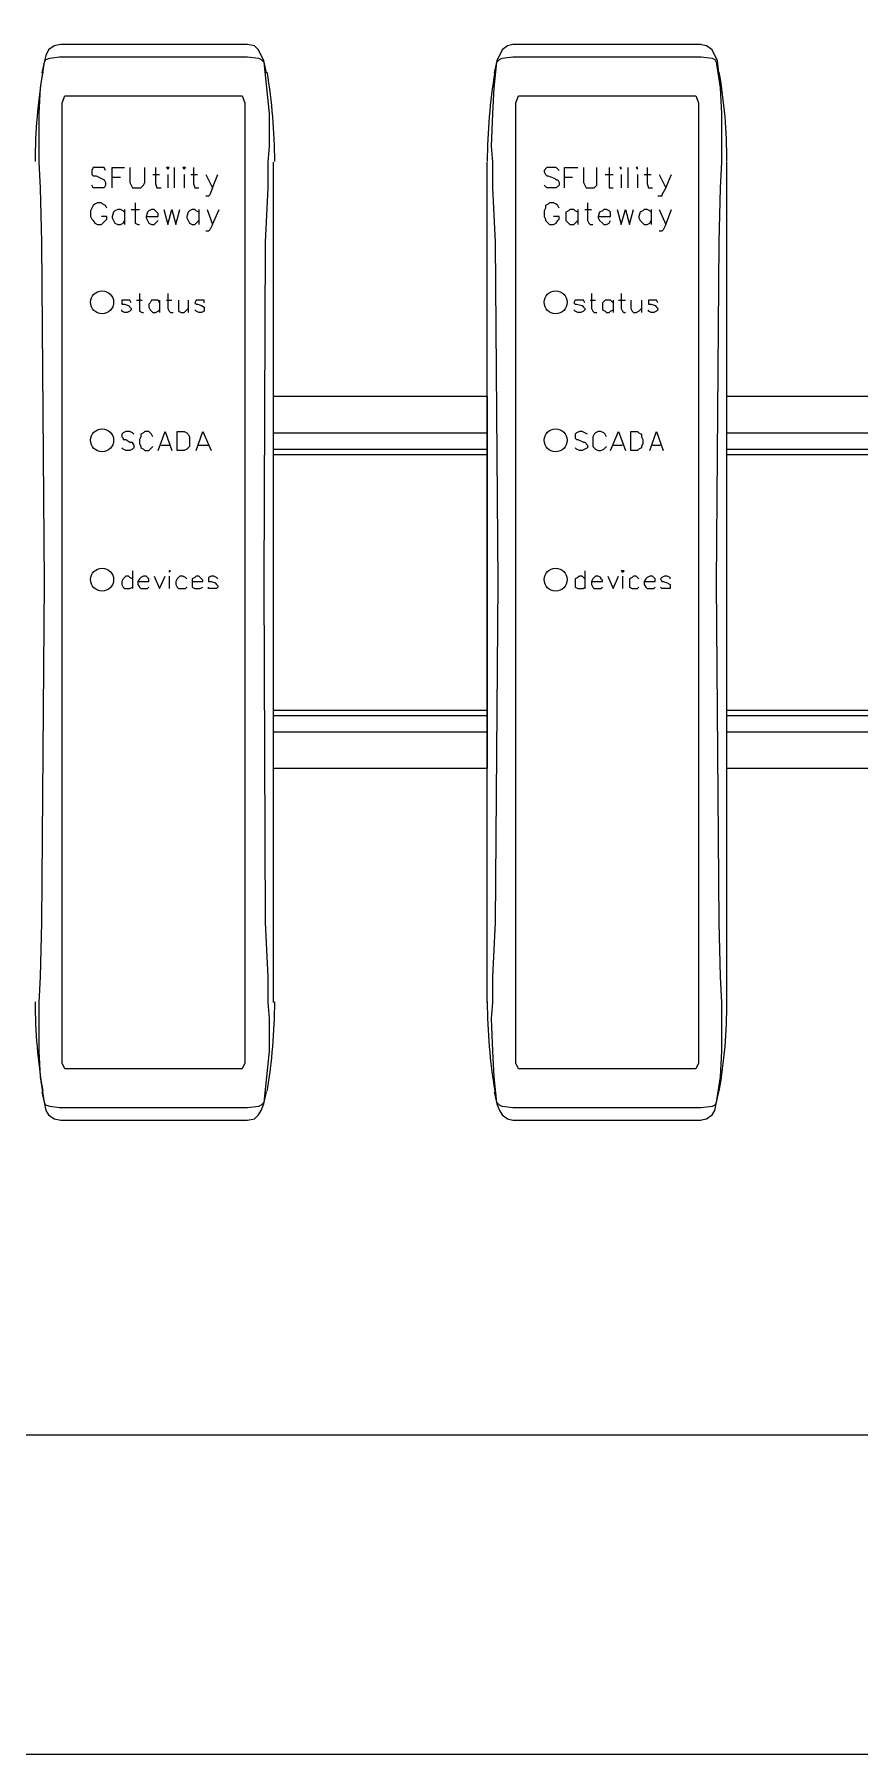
# Model space of a CAD drawing. Header units: feet. Extents: x -159 to 1687, y -48 to 1556.
# Drawn here: x 544.312 to 544.566, y 1043.5 to 1044.03 of the extents above; entities that cross this region are included whole.
import ezdxf

# ---------------------------------------------------------------- set-up
doc = ezdxf.new("R2010")
doc.units = ezdxf.units.FT
doc.header["$MEASUREMENT"] = 0
doc.layers.add('PDF_0', color=7, linetype='Continuous')
doc.layers.add('PDF_Carril', color=7, linetype='Continuous')

msp = doc.modelspace()

# ---------------------------------------------------------------- linework, layer by layer
at = {"layer": 'PDF_0', "lineweight": 25}
for p, q in [((544.4589019736741, 1043.695643339061), (544.5168213534328, 1043.695643339061)), ((545.0989319543196, 1043.598555457882), (543.6226127997443, 1043.598555457882))]:
    msp.add_line(p, q, dxfattribs=at)
for points in [[(543.6226127997443, 1044.944035150268), (545.0989319543196, 1044.944035150268), (545.0989319543196, 1043.500217518147), (543.6226127997443, 1043.500217518147)], [(544.3838984603169, 1043.995657392488), (544.3834817741317, 1043.990657158264), (544.3834817741317, 1043.982740120744), (544.3826484017611, 1043.966072673331), (544.3822317155757, 1043.861067754631), (544.3826484017611, 1043.756479522116), (544.3834817741317, 1043.739812074704), (544.3834817741317, 1043.731895037183), (544.3838984603169, 1043.726894802959), (544.3838984603169, 1043.716894334512), (544.3822317155757, 1043.70106025947), (544.3813983432053, 1043.700226887099), (544.3805649708345, 1043.699810200914), (544.3772314813518, 1043.699393514728), (544.3193121015929, 1043.699393514728), (544.3163952982957, 1043.699810200914), (544.3151452397399, 1043.700226887099), (544.3147285535545, 1043.70106025947), (544.3134784949984, 1043.708977296991), (544.3130618088132, 1043.716894334512), (544.3130618088132, 1043.731895037183), (544.3134784949984, 1043.739812074704), (544.3138951811841, 1043.756479522116), (544.3147285535545, 1043.861067754631), (544.3138951811841, 1043.966072673331), (544.3134784949984, 1043.982740120744), (544.3130618088132, 1043.990657158264), (544.3130618088132, 1044.005657860936), (544.3134784949984, 1044.013574898457), (544.3147285535545, 1044.021491935978), (544.3151452397399, 1044.022325308348), (544.3163952982957, 1044.022741994534), (544.3193121015929, 1044.023158680719), (544.3772314813518, 1044.023158680719), (544.3805649708345, 1044.022741994534), (544.3813983432053, 1044.022325308348), (544.3822317155757, 1044.021491935978), (544.3838984603169, 1044.005657860936)], [(544.3522303102329, 1043.988990413523), (544.3526469964183, 1043.988573727338), (544.3530636826035, 1043.988990413523)], [(544.3572305444566, 1043.988990413523), (544.3576472306422, 1043.988573727338), (544.3580639168274, 1043.988990413523)], [(544.4918201823139, 1043.988990413523), (544.492236868499, 1043.988573727338), (544.492236868499, 1043.988990413523)], [(544.4968204165377, 1043.988990413523), (544.4972371027229, 1043.988573727338), (544.4972371027229, 1043.988990413523)], [(544.3555637997156, 1043.901903000792), (544.3555637997156, 1043.907736607387), (544.3576472306422, 1043.907736607387), (544.3584806030126, 1043.907319921201), (544.358897289198, 1043.906903235016), (544.3593139753832, 1043.906069862645), (544.3593139753832, 1043.903153059348), (544.3584806030126, 1043.902319686978), (544.3576472306422, 1043.901903000792)], [(544.4951536717963, 1043.901903000792), (544.4951536717963, 1043.907736607387), (544.4972371027229, 1043.907736607387), (544.4976537889083, 1043.907319921201), (544.4984871612792, 1043.906903235016), (544.4984871612792, 1043.906069862645), (544.4989038474644, 1043.905236490275), (544.4989038474644, 1043.903986431719), (544.4984871612792, 1043.903153059348), (544.4984871612792, 1043.902736373163), (544.4976537889083, 1043.902319686978), (544.4972371027229, 1043.901903000792)], [(544.3530636826035, 1043.864817930299), (544.3530636826035, 1043.864401244113), (544.3534803687887, 1043.864817930299)], [(544.492236868499, 1043.864817930299), (544.4926535546847, 1043.864401244113), (544.4930702408699, 1043.864817930299)]]:
    msp.add_lwpolyline(points, close=True, dxfattribs=at)
for points in [[(544.3772314813518, 1044.026908856387), (544.3197287877781, 1044.026908856387), (544.3176453568517, 1044.026492170201), (544.3159786121105, 1044.025242111646), (544.3151452397399, 1044.023575366904), (544.3147285535545, 1044.021908622163), (544.3138951811841, 1044.018158446495)], [(544.3830650879463, 1044.018158446495), (544.3822317155757, 1044.021908622163), (544.3805649708345, 1044.025242111646), (544.3793149122785, 1044.026492170201), (544.3772314813518, 1044.026908856387)], [(544.5168213534328, 1044.026908856387), (544.4589019736741, 1044.026908856387), (544.4572352289326, 1044.026492170201), (544.4555684841912, 1044.025242111646), (544.4539017394502, 1044.021908622163), (544.4530683670796, 1044.018158446495)], [(544.5222382738418, 1044.018158446495), (544.5218215876566, 1044.021908622163), (544.5201548429152, 1044.025242111646), (544.5184880981742, 1044.026492170201), (544.5164046672478, 1044.026908856387)], [(544.5230716462124, 1044.005657860936), (544.5230716462124, 1043.990657158264), (544.5226549600272, 1043.982740120744), (544.5222382738418, 1043.966072673331), (544.5214049014714, 1043.861067754631), (544.5222382738418, 1043.756479522116), (544.5226549600272, 1043.739812074704), (544.5230716462124, 1043.731895037183), (544.5230716462124, 1043.716894334512), (544.5226549600272, 1043.708977296991), (544.5214049014714, 1043.70106025947), (544.520988215286, 1043.700226887099), (544.5201548429152, 1043.699810200914), (544.5168213534328, 1043.699393514728), (544.4589019736741, 1043.699393514728), (544.4555684841912, 1043.699810200914), (544.4547351118206, 1043.700226887099), (544.4539017394502, 1043.70106025947), (544.4530683670796, 1043.708977296991), (544.452651680894, 1043.716894334512), (544.452234994709, 1043.726894802959), (544.452651680894, 1043.731895037183), (544.452651680894, 1043.739812074704), (544.4534850532648, 1043.756479522116), (544.4543184256354, 1043.861067754631), (544.4534850532648, 1043.966072673331), (544.452651680894, 1043.982740120744), (544.452651680894, 1043.990657158264), (544.452234994709, 1043.995657392488), (544.452651680894, 1044.005657860936), (544.4530683670796, 1044.013574898457), (544.4539017394502, 1044.021491935978), (544.4547351118206, 1044.022325308348), (544.4555684841912, 1044.022741994534), (544.4589019736741, 1044.023158680719), (544.5168213534328, 1044.023158680719), (544.5201548429152, 1044.022741994534), (544.520988215286, 1044.022325308348), (544.5214049014714, 1044.021491935978), (544.5226549600272, 1044.013574898457), (544.5230716462124, 1044.005657860936)], [(544.3763981089814, 1044.008991350418), (544.3763981089814, 1043.713144158844), (544.3755647366108, 1043.711477414103), (544.3209788463344, 1043.711477414103), (544.3201454739637, 1043.713144158844), (544.3201454739637, 1044.008991350418), (544.3209788463344, 1044.011074781345), (544.3755647366108, 1044.011074781345), (544.3763981089814, 1044.008991350418)], [(544.5159879810622, 1044.008991350418), (544.5159879810622, 1043.713144158844), (544.5151546086915, 1043.711477414103), (544.4605687184151, 1043.711477414103), (544.4597353460447, 1043.713144158844), (544.4597353460447, 1044.008991350418), (544.4605687184151, 1044.011074781345), (544.5151546086915, 1044.011074781345), (544.5159879810622, 1044.008991350418)], [(544.3334794318937, 1043.988157041153), (544.3330627457085, 1043.988990413523), (544.3297292562261, 1043.988990413523), (544.3293125700404, 1043.988157041153), (544.3293125700404, 1043.986906982596), (544.3297292562261, 1043.986490296411), (544.3305626285965, 1043.986490296411), (544.3330627457085, 1043.985240237855), (544.3334794318937, 1043.984406865485), (544.3334794318937, 1043.983573493114), (544.3330627457085, 1043.982740120744), (544.3297292562261, 1043.982740120744), (544.3293125700404, 1043.983573493114)], [(544.3355628628201, 1043.982740120744), (544.3355628628201, 1043.988990413523), (544.3393130384882, 1043.988990413523)], [(544.3409797832294, 1043.988990413523), (544.3409797832294, 1043.984406865485), (544.3418131556002, 1043.982740120744), (544.3443132727118, 1043.982740120744), (544.3451466450827, 1043.983573493114), (544.3455633312678, 1043.984406865485), (544.3455633312678, 1043.988990413523)], [(544.3488968207505, 1043.988990413523), (544.3488968207505, 1043.983990179299), (544.3493135069357, 1043.982740120744), (544.3505635654919, 1043.982740120744)], [(544.354730427345, 1043.982740120744), (544.354730427345, 1043.988990413523)], [(544.3605640339395, 1043.988990413523), (544.3605640339395, 1043.983990179299), (544.3609807201246, 1043.982740120744), (544.3622307786804, 1043.982740120744)], [(544.3851485188727, 1043.731895037183), (544.3851485188727, 1043.990657158264)], [(544.450984936153, 1043.731895037183), (544.450984936153, 1043.990657158264)], [(544.4730693039746, 1043.988157041153), (544.472235931604, 1043.988990413523), (544.4693191283068, 1043.988990413523), (544.4684857559362, 1043.988157041153), (544.4684857559362, 1043.987740354967), (544.4689024421216, 1043.986906982596), (544.4693191283068, 1043.986490296411), (544.4697358144922, 1043.986490296411), (544.4718192454188, 1043.985656924041), (544.472235931604, 1043.985240237855), (544.4726526177894, 1043.985240237855), (544.4730693039746, 1043.984406865485), (544.4730693039746, 1043.983573493114), (544.472235931604, 1043.982740120744), (544.4693191283068, 1043.982740120744), (544.4684857559362, 1043.983573493114)], [(544.4747360487161, 1043.982740120744), (544.4747360487161, 1043.988990413523), (544.4789029105691, 1043.988990413523)], [(544.4805696553101, 1043.988990413523), (544.4805696553101, 1043.984406865485), (544.4814030276809, 1043.982740120744), (544.483903144793, 1043.982740120744), (544.4847365171636, 1043.983573493114), (544.4847365171636, 1043.988990413523)], [(544.4884866928312, 1043.988990413523), (544.4884866928312, 1043.982740120744), (544.4897367513875, 1043.982740120744)], [(544.4943202994257, 1043.982740120744), (544.4943202994257, 1043.988990413523)], [(544.5001539060202, 1043.988990413523), (544.5001539060202, 1043.983990179299), (544.5005705922056, 1043.982740120744), (544.5018206507616, 1043.982740120744)], [(544.5247383909539, 1043.731895037183), (544.5247383909539, 1043.990657158264)], [(544.3355628628201, 1043.986073610226), (544.3380629799321, 1043.986073610226)], [(544.3480634483799, 1043.986906982596), (544.3501468793063, 1043.986906982596)], [(544.3526469964183, 1043.986906982596), (544.3526469964183, 1043.982740120744)], [(544.3576472306422, 1043.986906982596), (544.3576472306422, 1043.982740120744)], [(544.3597306615688, 1043.986906982596), (544.3618140924953, 1043.986906982596)], [(544.3643142096071, 1043.986906982596), (544.3663976405335, 1043.982740120744), (544.3680643852749, 1043.986906982596)], [(544.3663976405335, 1043.982740120744), (544.3655642681631, 1043.980656689816), (544.3651475819777, 1043.980240003632), (544.3643142096071, 1043.980240003632)], [(544.4747360487161, 1043.986073610226), (544.4772361658279, 1043.986073610226)], [(544.4872366342754, 1043.986906982596), (544.4897367513875, 1043.986906982596)], [(544.492236868499, 1043.986906982596), (544.492236868499, 1043.982740120744)], [(544.4972371027229, 1043.986906982596), (544.4972371027229, 1043.982740120744)], [(544.4993205336496, 1043.986906982596), (544.501403964576, 1043.986906982596)], [(544.5059875126146, 1043.982740120744), (544.5047374540588, 1043.980656689816), (544.5047374540588, 1043.980240003632), (544.5034873955028, 1043.980240003632)], [(544.503904081688, 1043.986906982596), (544.5059875126146, 1043.982740120744), (544.5076542573561, 1043.986906982596)], [(544.3338961180791, 1043.976489827964), (544.3334794318937, 1043.977323200334), (544.3326460595229, 1043.977739886519), (544.3322293733377, 1043.978156572705), (544.3309793147819, 1043.978156572705), (544.3301459424113, 1043.977739886519), (544.3297292562261, 1043.977323200334), (544.3288958838555, 1043.975656455593), (544.3288958838555, 1043.973989710852), (544.3293125700404, 1043.973156338481), (544.3297292562261, 1043.972739652296), (544.3301459424113, 1043.971906279925), (544.3309793147819, 1043.97148959374), (544.3322293733377, 1043.97148959374), (544.3338961180791, 1043.973156338481), (544.3338961180791, 1043.973989710852), (544.3322293733377, 1043.973989710852)], [(544.3426465279708, 1043.978156572705), (544.3426465279708, 1043.971906279925), (544.3434799003412, 1043.97148959374), (544.3438965865266, 1043.97148959374)], [(544.4730693039746, 1043.976489827964), (544.4726526177894, 1043.977323200334), (544.472235931604, 1043.977739886519), (544.4714025592334, 1043.978156572705), (544.4701525006774, 1043.978156572705), (544.4697358144922, 1043.977739886519), (544.4689024421216, 1043.977323200334), (544.4689024421216, 1043.976489827964), (544.4684857559362, 1043.975656455593), (544.4684857559362, 1043.973989710852), (544.4689024421216, 1043.973156338481), (544.4689024421216, 1043.972739652296), (544.4697358144922, 1043.971906279925), (544.4701525006774, 1043.97148959374), (544.4714025592334, 1043.97148959374), (544.472235931604, 1043.971906279925), (544.4726526177894, 1043.972739652296), (544.4730693039746, 1043.973156338481), (544.4730693039746, 1043.973989710852), (544.4714025592334, 1043.973989710852)], [(544.4818197138663, 1043.978156572705), (544.4818197138663, 1043.972739652296), (544.4822364000515, 1043.971906279925), (544.4826530862372, 1043.97148959374), (544.4834864586073, 1043.97148959374)], [(544.3393130384882, 1043.975239769407), (544.338896352303, 1043.975656455593), (544.3380629799321, 1043.976073141779), (544.3372296075615, 1043.976073141779), (544.3363962351909, 1043.975656455593), (544.3359795490057, 1043.975239769407), (544.3355628628201, 1043.973989710852), (544.3355628628201, 1043.973573024666), (544.3363962351909, 1043.971906279925), (544.3372296075615, 1043.97148959374), (544.3380629799321, 1043.97148959374), (544.338896352303, 1043.971906279925), (544.3393130384882, 1043.972739652296)], [(544.3393130384882, 1043.976073141779), (544.3393130384882, 1043.97148959374)], [(544.3413964694146, 1043.976073141779), (544.3438965865266, 1043.976073141779)], [(544.3459800174533, 1043.973989710852), (544.3497301931211, 1043.973989710852), (544.3497301931211, 1043.974823083222), (544.3493135069357, 1043.975239769407), (544.3488968207505, 1043.975656455593), (544.3484801345651, 1043.976073141779), (544.3476467621947, 1043.976073141779), (544.3468133898239, 1043.975656455593), (544.3463967036384, 1043.975239769407), (544.3459800174533, 1043.973989710852), (544.3459800174533, 1043.973573024666), (544.3468133898239, 1043.971906279925), (544.3476467621947, 1043.97148959374), (544.3484801345651, 1043.97148959374), (544.3497301931211, 1043.972739652296)], [(544.3513969378623, 1043.976073141779), (544.3526469964183, 1043.97148959374), (544.3538970549744, 1043.976073141779), (544.3551471135302, 1043.97148959374), (544.356397172086, 1043.976073141779)], [(544.3622307786804, 1043.975239769407), (544.3613974063098, 1043.975656455593), (544.3609807201246, 1043.976073141779), (544.3601473477538, 1043.976073141779), (544.3593139753832, 1043.975656455593), (544.358897289198, 1043.975239769407), (544.3584806030126, 1043.973989710852), (544.3584806030126, 1043.973573024666), (544.3593139753832, 1043.971906279925), (544.3601473477538, 1043.97148959374), (544.3609807201246, 1043.97148959374), (544.3622307786804, 1043.972739652296)], [(544.3622307786804, 1043.976073141779), (544.3622307786804, 1043.97148959374)], [(544.3647308957925, 1043.976073141779), (544.3663976405335, 1043.97148959374), (544.3684810714603, 1043.976073141779)], [(544.4789029105691, 1043.975239769407), (544.4780695381985, 1043.975656455593), (544.4776528520133, 1043.976073141779), (544.476402793457, 1043.976073141779), (544.4759861072719, 1043.975656455593), (544.4751527349013, 1043.975239769407), (544.4751527349013, 1043.972739652296), (544.4759861072719, 1043.971906279925), (544.476402793457, 1043.97148959374), (544.4776528520133, 1043.97148959374), (544.4789029105691, 1043.972739652296)], [(544.4789029105691, 1043.976073141779), (544.4789029105691, 1043.97148959374)], [(544.4809863414957, 1043.976073141779), (544.4830697724224, 1043.976073141779)], [(544.4851532033488, 1043.973989710852), (544.4889033790166, 1043.973989710852), (544.4889033790166, 1043.975239769407), (544.4884866928312, 1043.975656455593), (544.4876533204608, 1043.976073141779), (544.4868199480902, 1043.976073141779), (544.4864032619046, 1043.975656455593), (544.4855698895344, 1043.975239769407), (544.4851532033488, 1043.973989710852), (544.4851532033488, 1043.973573024666), (544.4855698895344, 1043.972739652296), (544.4864032619046, 1043.971906279925), (544.4868199480902, 1043.97148959374), (544.4876533204608, 1043.97148959374), (544.4884866928312, 1043.971906279925), (544.4889033790166, 1043.972739652296)], [(544.4909868099433, 1043.976073141779), (544.492236868499, 1043.97148959374), (544.4934869270553, 1043.976073141779), (544.4947369856111, 1043.97148959374), (544.4959870441671, 1043.976073141779)], [(544.501403964576, 1043.975239769407), (544.5009872783908, 1043.975656455593), (544.5001539060202, 1043.976073141779), (544.4993205336496, 1043.976073141779), (544.4989038474644, 1043.975656455593), (544.4980704750935, 1043.975239769407), (544.4976537889083, 1043.973989710852), (544.4976537889083, 1043.973573024666), (544.4980704750935, 1043.972739652296), (544.4993205336496, 1043.97148959374), (544.5001539060202, 1043.97148959374), (544.5009872783908, 1043.971906279925), (544.501403964576, 1043.972739652296)], [(544.501403964576, 1043.976073141779), (544.501403964576, 1043.97148959374)], [(544.503904081688, 1043.976073141779), (544.5059875126146, 1043.97148959374), (544.5076542573561, 1043.976073141779)], [(544.3663976405335, 1043.97148959374), (544.3655642681631, 1043.969822848999), (544.3651475819777, 1043.969406162813), (544.3643142096071, 1043.969406162813)], [(544.5059875126146, 1043.97148959374), (544.505154140244, 1043.969822848999), (544.5047374540588, 1043.969406162813), (544.503904081688, 1043.969406162813)], [(544.3413964694146, 1043.947321794992), (544.3409797832294, 1043.948155167362), (544.3384796661173, 1043.948155167362), (544.3384796661173, 1043.946905108806), (544.3393130384882, 1043.946905108806), (544.340563097044, 1043.946488422621), (544.3413964694146, 1043.94565505025), (544.3413964694146, 1043.945238364065), (544.3409797832294, 1043.944821677879), (544.3401464108588, 1043.944404991695), (544.3393130384882, 1043.944404991695), (544.3384796661173, 1043.944821677879), (544.3384796661173, 1043.945238364065)], [(544.343063214156, 1043.948155167362), (544.3447299588975, 1043.948155167362)], [(544.3438965865266, 1043.950238598289), (544.3438965865266, 1043.944821677879), (544.3447299588975, 1043.944404991695), (544.3451466450827, 1043.944404991695)], [(544.3501468793063, 1043.947321794992), (544.3497301931211, 1043.948155167362), (544.3476467621947, 1043.948155167362), (544.347230076009, 1043.947321794992), (544.3468133898239, 1043.946905108806), (544.3468133898239, 1043.946071736435), (544.347230076009, 1043.945238364065), (544.3476467621947, 1043.944821677879), (544.3480634483799, 1043.944404991695), (544.3488968207505, 1043.944404991695), (544.3497301931211, 1043.944821677879), (544.3501468793063, 1043.945238364065)], [(544.3501468793063, 1043.948155167362), (544.3501468793063, 1043.944404991695)], [(544.3522303102329, 1043.948155167362), (544.3538970549744, 1043.948155167362)], [(544.3526469964183, 1043.950238598289), (544.3526469964183, 1043.94565505025), (544.3530636826035, 1043.944821677879), (544.3534803687887, 1043.944404991695), (544.3543137411593, 1043.944404991695)], [(544.3559804859008, 1043.948155167362), (544.3559804859008, 1043.944821677879), (544.3568138582716, 1043.944404991695), (544.3576472306422, 1043.944404991695), (544.358897289198, 1043.94565505025)], [(544.358897289198, 1043.948155167362), (544.358897289198, 1043.944404991695)], [(544.3638975234219, 1043.947321794992), (544.3638975234219, 1043.948155167362), (544.3613974063098, 1043.948155167362), (544.3609807201246, 1043.947321794992), (544.3613974063098, 1043.946905108806), (544.3618140924953, 1043.946905108806), (544.363064151051, 1043.946488422621), (544.3638975234219, 1043.946071736435), (544.3638975234219, 1043.944821677879), (544.363064151051, 1043.944404991695), (544.3622307786804, 1043.944404991695), (544.3613974063098, 1043.944821677879), (544.3609807201246, 1043.945238364065)], [(544.4809863414957, 1043.947321794992), (544.4805696553101, 1043.948155167362), (544.4780695381985, 1043.948155167362), (544.4776528520133, 1043.947321794992), (544.4780695381985, 1043.946905108806), (544.4784862243837, 1043.946905108806), (544.4801529691251, 1043.946488422621), (544.4805696553101, 1043.946071736435), (544.4809863414957, 1043.94565505025), (544.4809863414957, 1043.945238364065), (544.4805696553101, 1043.944821677879), (544.4797362829399, 1043.944404991695), (544.4789029105691, 1043.944404991695), (544.4780695381985, 1043.944821677879), (544.4776528520133, 1043.945238364065)], [(544.4826530862372, 1043.948155167362), (544.4843198309782, 1043.948155167362)], [(544.4830697724224, 1043.950238598289), (544.4830697724224, 1043.94565505025), (544.4834864586073, 1043.944821677879), (544.483903144793, 1043.944404991695), (544.4847365171636, 1043.944404991695)], [(544.4897367513875, 1043.947321794992), (544.4889033790166, 1043.948155167362), (544.4872366342754, 1043.948155167362), (544.4864032619046, 1043.947321794992), (544.4864032619046, 1043.945238364065), (544.4872366342754, 1043.944821677879), (544.4876533204608, 1043.944404991695), (544.4884866928312, 1043.944404991695), (544.4889033790166, 1043.944821677879), (544.4897367513875, 1043.945238364065)], [(544.4897367513875, 1043.948155167362), (544.4897367513875, 1043.944404991695)], [(544.4914034961284, 1043.948155167362), (544.4934869270553, 1043.948155167362)], [(544.492236868499, 1043.950238598289), (544.492236868499, 1043.94565505025), (544.4926535546847, 1043.944821677879), (544.4930702408699, 1043.944404991695), (544.4934869270553, 1043.944404991695)], [(544.4951536717963, 1043.948155167362), (544.4951536717963, 1043.94565505025), (544.4955703579819, 1043.944821677879), (544.4959870441671, 1043.944404991695), (544.4968204165377, 1043.944404991695), (544.4976537889083, 1043.944821677879), (544.4984871612792, 1043.94565505025)], [(544.4984871612792, 1043.948155167362), (544.4984871612792, 1043.944404991695)], [(544.5034873955028, 1043.947321794992), (544.5030707093174, 1043.948155167362), (544.5005705922056, 1043.948155167362), (544.5005705922056, 1043.946905108806), (544.501403964576, 1043.946905108806), (544.5026540231322, 1043.946488422621), (544.5030707093174, 1043.946071736435), (544.5034873955028, 1043.94565505025), (544.5034873955028, 1043.945238364065), (544.5030707093174, 1043.944821677879), (544.5022373369468, 1043.944404991695), (544.501403964576, 1043.944404991695), (544.5005705922056, 1043.944821677879), (544.5005705922056, 1043.945238364065)], [(544.3422298417854, 1043.906903235016), (544.3418131556002, 1043.907319921201), (544.3409797832294, 1043.907736607387), (544.3397297246736, 1043.907736607387), (544.338896352303, 1043.907319921201), (544.3384796661173, 1043.906903235016), (544.3384796661173, 1043.906069862645), (544.338896352303, 1043.90565317646), (544.338896352303, 1043.905236490275), (544.3397297246736, 1043.905236490275), (544.3409797832294, 1043.904403117904), (544.3418131556002, 1043.904403117904), (544.3418131556002, 1043.903986431719), (544.3422298417854, 1043.903569745533), (544.3422298417854, 1043.902736373163), (544.3418131556002, 1043.902319686978), (544.3409797832294, 1043.901903000792), (544.3397297246736, 1043.901903000792), (544.338896352303, 1043.902319686978), (544.3384796661173, 1043.902736373163)], [(544.3480634483799, 1043.906069862645), (544.3476467621947, 1043.906903235016), (544.347230076009, 1043.907319921201), (544.3468133898239, 1043.907736607387), (544.3455633312678, 1043.907736607387), (544.3451466450827, 1043.907319921201), (544.3443132727118, 1043.906903235016), (544.3443132727118, 1043.906069862645), (544.3438965865266, 1043.905236490275), (544.3438965865266, 1043.903986431719), (544.3443132727118, 1043.903153059348), (544.3443132727118, 1043.902736373163), (544.3451466450827, 1043.902319686978), (544.3455633312678, 1043.901903000792), (544.3468133898239, 1043.901903000792), (544.3480634483799, 1043.903153059348)], [(544.3497301931211, 1043.901903000792), (544.3518136240477, 1043.907736607387), (544.3538970549744, 1043.901903000792)], [(544.3505635654919, 1043.903569745533), (544.3530636826035, 1043.903569745533)], [(544.3613974063098, 1043.901903000792), (544.3634808372367, 1043.907736607387), (544.3659809543483, 1043.901903000792)], [(544.3622307786804, 1043.903569745533), (544.3651475819777, 1043.903569745533)], [(544.4818197138663, 1043.906903235016), (544.4801529691251, 1043.907736607387), (544.4793195967543, 1043.907736607387), (544.4784862243837, 1043.907319921201), (544.4780695381985, 1043.906903235016), (544.4780695381985, 1043.90565317646), (544.4784862243837, 1043.905236490275), (544.4789029105691, 1043.905236490275), (544.4805696553101, 1043.904403117904), (544.4809863414957, 1043.904403117904), (544.4818197138663, 1043.903569745533), (544.4818197138663, 1043.902736373163), (544.4801529691251, 1043.901903000792), (544.4793195967543, 1043.901903000792), (544.4784862243837, 1043.902319686978), (544.4780695381985, 1043.902736373163)], [(544.4876533204608, 1043.906069862645), (544.4872366342754, 1043.906903235016), (544.4868199480902, 1043.907319921201), (544.4859865757194, 1043.907736607387), (544.4851532033488, 1043.907736607387), (544.4843198309782, 1043.907319921201), (544.483903144793, 1043.906903235016), (544.4834864586073, 1043.906069862645), (544.4834864586073, 1043.903153059348), (544.483903144793, 1043.902736373163), (544.4843198309782, 1043.902319686978), (544.4851532033488, 1043.901903000792), (544.4859865757194, 1043.901903000792), (544.4868199480902, 1043.902319686978), (544.4876533204608, 1043.903153059348)], [(544.4889033790166, 1043.901903000792), (544.4914034961284, 1043.907736607387), (544.4934869270553, 1043.901903000792)], [(544.4897367513875, 1043.903569745533), (544.4926535546847, 1043.903569745533)], [(544.5009872783908, 1043.901903000792), (544.5030707093174, 1043.907736607387), (544.505154140244, 1043.901903000792)], [(544.5018206507616, 1043.903569745533), (544.5043207678732, 1043.903569745533)], [(544.3418131556002, 1043.862317813187), (544.3409797832294, 1043.862734499372), (544.340563097044, 1043.863151185557), (544.3397297246736, 1043.863151185557), (544.338896352303, 1043.862317813187), (544.3384796661173, 1043.861484440816), (544.3384796661173, 1043.860651068446), (544.338896352303, 1043.859817696075), (544.3393130384882, 1043.85940100989), (544.3409797832294, 1043.85940100989), (544.3418131556002, 1043.859817696075)], [(544.3418131556002, 1043.864817930299), (544.3418131556002, 1043.85940100989)], [(544.3434799003412, 1043.861484440816), (544.3468133898239, 1043.861484440816), (544.3468133898239, 1043.862317813187), (544.3463967036384, 1043.862734499372), (544.3459800174533, 1043.863151185557), (544.3451466450827, 1043.863151185557), (544.3443132727118, 1043.862734499372), (544.3438965865266, 1043.862317813187), (544.3434799003412, 1043.861484440816), (544.3434799003412, 1043.860651068446), (544.3438965865266, 1043.859817696075), (544.3443132727118, 1043.85940100989), (544.3463967036384, 1043.85940100989), (544.3468133898239, 1043.859817696075)], [(544.3484801345651, 1043.863151185557), (544.3501468793063, 1043.85940100989), (544.3518136240477, 1043.863151185557)], [(544.3530636826035, 1043.863151185557), (544.3530636826035, 1043.85940100989)], [(544.3584806030126, 1043.862317813187), (544.3580639168274, 1043.862734499372), (544.3572305444566, 1043.863151185557), (544.356397172086, 1043.863151185557), (544.3555637997156, 1043.862317813187), (544.3551471135302, 1043.861484440816), (544.3551471135302, 1043.860651068446), (544.3555637997156, 1043.859817696075), (544.3559804859008, 1043.85940100989), (544.3580639168274, 1043.85940100989), (544.3584806030126, 1043.859817696075)], [(544.3601473477538, 1043.861484440816), (544.3634808372367, 1043.861484440816), (544.3634808372367, 1043.861901127002), (544.3622307786804, 1043.863151185557), (544.3613974063098, 1043.863151185557), (544.3609807201246, 1043.862734499372), (544.3601473477538, 1043.862317813187), (544.3601473477538, 1043.859817696075), (544.3609807201246, 1043.85940100989), (544.3626474648661, 1043.85940100989), (544.3634808372367, 1043.859817696075)], [(544.3680643852749, 1043.862317813187), (544.3676476990897, 1043.862734499372), (544.3668143267191, 1043.863151185557), (544.3659809543483, 1043.863151185557), (544.3651475819777, 1043.862734499372), (544.3651475819777, 1043.861484440816), (544.3659809543483, 1043.861484440816), (544.3672310129043, 1043.861067754631), (544.3676476990897, 1043.860651068446), (544.3680643852749, 1043.86023438226), (544.3680643852749, 1043.859817696075), (544.3676476990897, 1043.85940100989), (544.3651475819777, 1043.85940100989), (544.3651475819777, 1043.859817696075)], [(544.4809863414957, 1043.862317813187), (544.4805696553101, 1043.862734499372), (544.4801529691251, 1043.863151185557), (544.4793195967543, 1043.863151185557), (544.4789029105691, 1043.862734499372), (544.4780695381985, 1043.862317813187), (544.4780695381985, 1043.859817696075), (544.4789029105691, 1043.85940100989), (544.4805696553101, 1043.85940100989), (544.4809863414957, 1043.859817696075)], [(544.4809863414957, 1043.864817930299), (544.4809863414957, 1043.85940100989)], [(544.4830697724224, 1043.861484440816), (544.4864032619046, 1043.861484440816), (544.4864032619046, 1043.861901127002), (544.4859865757194, 1043.862317813187), (544.4859865757194, 1043.862734499372), (544.4851532033488, 1043.863151185557), (544.4843198309782, 1043.863151185557), (544.4834864586073, 1043.862317813187), (544.4830697724224, 1043.861484440816), (544.4830697724224, 1043.860651068446), (544.4834864586073, 1043.859817696075), (544.483903144793, 1043.85940100989), (544.4859865757194, 1043.85940100989), (544.4864032619046, 1043.859817696075)], [(544.488070006646, 1043.863151185557), (544.4897367513875, 1043.85940100989), (544.4914034961284, 1043.863151185557)], [(544.4926535546847, 1043.863151185557), (544.4926535546847, 1043.85940100989)], [(544.4976537889083, 1043.862317813187), (544.4972371027229, 1043.862734499372), (544.4968204165377, 1043.863151185557), (544.4959870441671, 1043.863151185557), (544.4955703579819, 1043.862734499372), (544.4947369856111, 1043.862317813187), (544.4947369856111, 1043.859817696075), (544.4955703579819, 1043.85940100989), (544.4972371027229, 1043.85940100989), (544.4976537889083, 1043.859817696075)], [(544.4993205336496, 1043.861484440816), (544.5026540231322, 1043.861484440816), (544.5026540231322, 1043.862317813187), (544.5022373369468, 1043.862734499372), (544.5018206507616, 1043.863151185557), (544.5009872783908, 1043.863151185557), (544.5001539060202, 1043.862734499372), (544.499737219835, 1043.862317813187), (544.4993205336496, 1043.861484440816), (544.4993205336496, 1043.860651068446), (544.499737219835, 1043.859817696075), (544.5001539060202, 1043.85940100989), (544.5022373369468, 1043.85940100989), (544.5026540231322, 1043.859817696075)], [(544.5072375711704, 1043.862317813187), (544.5072375711704, 1043.862734499372), (544.5064041988, 1043.863151185557), (544.5055708264294, 1043.863151185557), (544.5047374540588, 1043.862734499372), (544.5043207678732, 1043.862317813187), (544.5047374540588, 1043.861484440816), (544.505154140244, 1043.861484440816), (544.5064041988, 1043.861067754631), (544.5072375711704, 1043.860651068446), (544.5072375711704, 1043.85940100989), (544.5047374540588, 1043.85940100989), (544.5043207678732, 1043.859817696075)], [(544.3138951811841, 1043.704393748952), (544.3147285535545, 1043.700643573284), (544.3151452397399, 1043.698560142358), (544.3159786121105, 1043.697310083802), (544.3176453568517, 1043.696060025246), (544.3197287877781, 1043.695643339061), (544.3772314813518, 1043.695643339061), (544.3793149122785, 1043.696060025246), (544.3805649708345, 1043.697310083802), (544.3813983432053, 1043.698560142358), (544.3822317155757, 1043.700643573284), (544.3830650879463, 1043.704393748952)], [(544.4530683670796, 1043.704393748952), (544.4539017394502, 1043.700643573284), (544.4547351118206, 1043.698560142358), (544.4555684841912, 1043.697310083802), (544.4572352289326, 1043.696060025246), (544.4589019736741, 1043.695643339061)], [(544.5164046672478, 1043.695643339061), (544.5184880981742, 1043.696060025246), (544.5201548429152, 1043.697310083802), (544.520988215286, 1043.698560142358), (544.5214049014714, 1043.700643573284), (544.5222382738418, 1043.704393748952)]]:
    msp.add_lwpolyline(points, dxfattribs=at)
for centre, radius in [((544.3324376735509, 1043.947530095204), 0.003541875455057243), ((544.4720275456318, 1043.947530095204), 0.003541875455035427), ((544.3324376735509, 1043.905028104302), 0.003541875455020937), ((544.4720275456318, 1043.905028104302), 0.003541875454999455), ((544.3324376735509, 1043.862109427215), 0.003541875454972641), ((544.4720275456316, 1043.862109427214), 0.003541875455121193)]:
    msp.add_circle(centre, radius, dxfattribs=at)
for centre, radius, start, end in [((544.4757765401653, 1043.990865696635), 0.1639647899081808, 170.3265431597043, 180.0000682378352), ((544.2216004151501, 1043.990865696635), 0.1639647899080398, 359.9999317621648, 9.673456840295751), ((544.6149497260606, 1043.990865696635), 0.163964789907818, 170.3265431596914, 180.0000682378352), ((544.360773601046, 1043.990865696635), 0.163964789907971, 359.9999317621648, 9.673456840295751), ((544.4757765401653, 1043.732103184997), 0.1639647899081464, 179.9999317621648, 189.6734568402957), ((544.2216004151505, 1043.732103184997), 0.1639647899077941, 350.3265431596914, 6.823783522707937e-05), ((544.6149497260606, 1043.732103184997), 0.1639647899077838, 179.9999317621518, 189.6734568402957), ((544.360773601046, 1043.732103184997), 0.1639647899079371, 350.3265431597042, 6.823783522707937e-05)]:
    msp.add_arc(centre, radius, start, end, dxfattribs=at)
at = {"layer": 'PDF_Carril', "lineweight": 25}
for points in [[(544.3851485188727, 1043.918570448205), (544.450984936153, 1043.918570448205), (544.450984936153, 1043.803981747243), (544.3851485188727, 1043.803981747243)], [(544.5247383909539, 1043.918570448205), (544.5901581220485, 1043.918570448205), (544.5901581220485, 1043.803981747243), (544.5247383909539, 1043.803981747243)]]:
    msp.add_lwpolyline(points, close=True, dxfattribs=at)
at = {"layer": 'PDF_Carril', "color": 9, "lineweight": 25, "true_color": 0xc6c7ca}
for points in [[(544.3851485188727, 1043.907319921201), (544.450984936153, 1043.907319921201)], [(544.5247383909539, 1043.907319921201), (544.5901581220485, 1043.907319921201)], [(544.3851485188727, 1043.900652942236), (544.450984936153, 1043.900652942236)], [(544.5247383909539, 1043.900652942236), (544.5901581220485, 1043.900652942236)], [(544.3851485188727, 1043.821899253212), (544.450984936153, 1043.821899253212)], [(544.5247383909539, 1043.821899253212), (544.5901581220485, 1043.821899253212)], [(544.3851485188727, 1043.815232274247), (544.450984936153, 1043.815232274247)], [(544.5247383909539, 1043.815232274247), (544.5901581220485, 1043.815232274247)]]:
    msp.add_lwpolyline(points, dxfattribs=at)
at = {"layer": 'PDF_Carril', "lineweight": 25}
for points in [[(544.3851485188727, 1043.902319686978), (544.450984936153, 1043.902319686978)], [(544.5247383909539, 1043.902319686978), (544.5901581220485, 1043.902319686978)], [(544.3851485188727, 1043.82023250847), (544.450984936153, 1043.82023250847)], [(544.5247383909539, 1043.82023250847), (544.5901581220485, 1043.82023250847)]]:
    msp.add_lwpolyline(points, dxfattribs=at)

doc.saveas('drawing.dxf')
